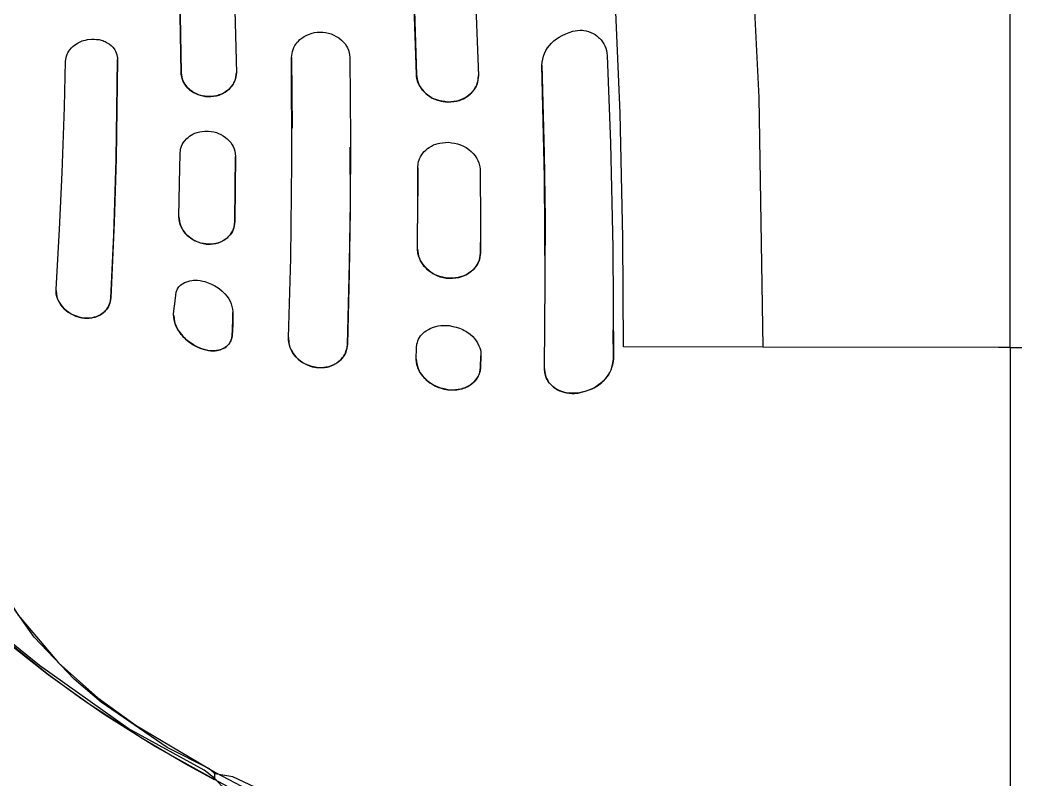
# Model space of a CAD drawing. Header units: inches. Extents: x 5931 to 10048, y 0 to 3185.
# Drawn here: x 7215.43 to 7221.89, y 950.05 to 954.96 of the extents above; entities that cross this region are included whole.
import ezdxf

# ---------------------------------------------------------------- set-up
doc = ezdxf.new("R2010")
doc.units = ezdxf.units.IN
doc.header["$LTSCALE"] = 48
doc.header["$MEASUREMENT"] = 0
doc.linetypes.add('DASHDOT2', pattern=[0.5, 0.25, -0.125, 0, -0.125])
for name, color, linetype in [('A-Eqpm-NIC', 8, 'DASHDOT2'), ('A-Flor-Case-Full Height', 8, 'Continuous'), ('A-Flor-Pattern', 8, 'Continuous')]:
    doc.layers.add(name, color=color, linetype=linetype)

# ---------------------------------------------------------------- blocks, each defined once
blk = doc.blocks.new('Precor_r815')
for p, q in [((5.7718, 53.0204), (5.7718, 53.0203)), ((3.0293, 52.9818), (3.0293, 52.9818)), ((5.3602, 52.9307), (5.3602, 52.9306)), ((3.839, 52.9193), (3.839, 52.9192)), ((3.6365, 52.735), (3.6365, 52.735)), ((5.0091, 52.3683), (5.0091, 52.3683)), ((5.0142, 51.9292), (5.0142, 51.9292)), ((3.4261, 51.7201), (3.4261, 51.72)), ((5.8152, 51.4195), (5.8152, 51.4194)), ((6.0025, 51.2854), (6.0025, 51.2853)), ((5.0305, 51.1686), (5.0305, 51.1685)), ((4.286, 51.1062), (4.286, 51.1062)), ((5.2336, 51.079), (5.2336, 51.0789)), ((2.5662, 51.0068), (2.5662, 51.0068)), ((3.4225, 51.0308), (3.4225, 51.0308)), ((3.0119, 50.9436), (3.0119, 50.9436)), ((3.4246, 50.9547), (3.4246, 50.9547)), ((4.4851, 50.9512), (4.4851, 50.9511)), ((3.6374, 50.8023), (3.6374, 50.8022)), ((2.7948, 50.7802), (2.7948, 50.7801))]:
    blk.add_line(p, q)
for points in [[(0, 51.0856), (0, 57.7056)], [(2.1353, 57.5131), (1.9766, 56.6819), (1.9114, 56.2636), (1.8057, 55.4232), (1.726, 54.5798), (1.6803, 53.9313), (1.6258, 52.7644), (1.6, 51.0889)], [(5.1439, 48.1898), (5.2111, 48.2469), (5.7027, 48.5261), (6.2765, 48.95), (6.4816, 49.1212)], [(5.144, 48.2211), (5.1769, 48.2546), (5.4508, 48.3978), (5.8771, 48.7036), (6.0517, 48.8574), (6.3118, 49.1398), (6.5563, 49.499), (6.6906, 49.7638), (6.8459, 50.1876), (6.9095, 50.4343), (6.9756, 50.8092), (7.0277, 51.4829), (7.0467, 54.6051), (7.0381, 54.835), (6.9996, 55.1244), (6.8993, 55.4696), (6.7953, 55.6951), (6.5962, 55.9964), (6.4669, 56.1425), (6.2292, 56.3498), (6.0205, 56.4849), (5.5602, 56.6984), (5.4924, 56.7078)], [(5.4203, 56.5649), (5.6659, 56.473), (5.9079, 56.3593), (6.1615, 56.1924), (6.3055, 56.0672), (6.471, 55.8835), (6.6475, 55.6135), (6.742, 55.4103), (6.8133, 55.1976), (6.8617, 54.9791), (6.9015, 54.5125), (6.9374, 51.5698), (6.9305, 51.166), (6.9033, 50.7747), (6.8523, 50.4004), (6.7683, 50.0408), (6.686, 49.8031), (6.5421, 49.4965), (6.4136, 49.2873), (6.1535, 48.9682), (5.8993, 48.7325), (5.6525, 48.5472), (5.1394, 48.2311)], [(3.541, 54.8543), (3.4908, 54.0786), (3.4581, 53.4314), (3.439, 52.9133)], [(3.839, 52.9193), (3.8573, 53.4865), (3.883, 54.0538), (3.9279, 54.8102)], [(3.9279, 54.8101), (3.8834, 54.0544), (3.855, 53.4239), (3.839, 52.9192)], [(5.0597, 54.448), (5.0396, 54.0439), (5.0157, 53.4372), (5.004, 52.9311)], [(5.3602, 52.9307), (5.3665, 53.3154), (5.3806, 53.7962), (5.4053, 54.3729)], [(5.4053, 54.3728), (5.3806, 53.7964), (5.3665, 53.3156), (5.3602, 52.9306)], [(2.523, 52.6598), (2.5516, 53.3934), (2.5746, 53.8127), (2.6011, 54.232)], [(2.829, 53.2107), (2.7974, 53.2159), (2.7816, 53.2172), (2.7658, 53.217), (2.7579, 53.2163), (2.7421, 53.2134), (2.7266, 53.209), (2.7115, 53.2031), (2.6979, 53.1962), (2.685, 53.1883), (2.6729, 53.1792), (2.6615, 53.1691), (2.6561, 53.1637), (2.6461, 53.152), (2.637, 53.1396), (2.629, 53.1264), (2.6218, 53.112), (2.6159, 53.097), (2.6112, 53.0816), (2.608, 53.0655), (2.6058, 53.0479)], [(3.0293, 52.9818), (3.0263, 53.0024), (3.0226, 53.0228), (3.0177, 53.0427), (3.011, 53.062), (3.0021, 53.0805), (2.9914, 53.0981), (2.9791, 53.1147), (2.9653, 53.1306), (2.9502, 53.1455), (2.934, 53.159), (2.9169, 53.1711), (2.8966, 53.1827), (2.8746, 53.1931), (2.852, 53.2022), (2.829, 53.2107)], [(4.6463, 53.0339), (4.6435, 53.0617), (4.641, 53.0754), (4.6373, 53.0887), (4.6322, 53.1015), (4.6258, 53.1139), (4.6182, 53.1256), (4.6119, 53.1341), (4.6025, 53.1449), (4.5924, 53.155), (4.5814, 53.1642), (4.5659, 53.1751), (4.5521, 53.1829), (4.5377, 53.1895), (4.5146, 53.1974), (4.4977, 53.2012), (4.4806, 53.2036), (4.4634, 53.2045), (4.4452, 53.2039), (4.4267, 53.2017), (4.4086, 53.1977), (4.3909, 53.1921), (4.3739, 53.185), (4.3577, 53.1763), (4.3423, 53.1662), (4.3249, 53.1517), (4.3125, 53.1389), (4.3014, 53.1249), (4.2917, 53.1099), (4.2858, 53.0988), (4.2796, 53.0839), (4.2748, 53.0684), (4.2718, 53.0526), (4.2702, 53.0334)], [(5.9405, 53.1579), (5.9241, 53.1572), (5.9078, 53.1561), (5.8917, 53.154), (5.8838, 53.1524), (5.8759, 53.1503), (5.8682, 53.1478), (5.8605, 53.1449), (5.853, 53.1415), (5.8457, 53.1377), (5.8386, 53.1336), (5.8251, 53.1242), (5.8137, 53.1144), (5.8034, 53.1037), (5.7943, 53.0919), (5.7902, 53.0856), (5.7852, 53.0767), (5.78, 53.0651), (5.776, 53.0529), (5.7734, 53.0404), (5.7726, 53.0339), (5.7718, 53.0204)], [(6.1078, 53.0085), (6.1043, 53.0324), (6.1016, 53.0441), (6.0979, 53.0555), (6.0929, 53.0663), (6.0868, 53.0767), (6.0799, 53.0866), (6.0697, 53.0986), (6.0606, 53.1077), (6.0509, 53.1161), (6.0406, 53.1238), (6.0277, 53.1321), (6.0142, 53.1393), (6.0002, 53.1452), (5.993, 53.1477), (5.9798, 53.1514), (5.9668, 53.154), (5.9405, 53.1579)], [(2.6058, 53.0479), (2.5842, 52.4578), (2.5698, 51.7548), (2.5662, 51.0068)], [(4.2702, 53.0334), (4.2653, 52.4867), (4.2675, 52.0084), (4.2738, 51.5875), (4.286, 51.1062)], [(4.6463, 53.0339), (4.6433, 52.5591)], [(4.6671, 51.1527), (4.6525, 51.6867), (4.6442, 52.3299), (4.6463, 53.0339)], [(5.7718, 53.0204), (5.781, 52.3528), (5.7937, 51.9254), (5.8152, 51.4195)], [(5.8152, 51.4194), (5.7968, 51.8421), (5.781, 52.3502), (5.7718, 53.0203)], [(6.1696, 51.4776), (6.1472, 51.8783), (6.1296, 52.2618), (6.1148, 52.6994), (6.1078, 53.0085)], [(3.0119, 50.9436), (3.007, 51.528), (3.012, 52.2278), (3.0293, 52.9818)], [(3.0293, 52.9818), (3.0141, 52.3924), (3.0081, 51.9506), (3.0092, 51.5877)], [(5.004, 52.9311), (5.0068, 52.905), (5.0092, 52.8922), (5.0128, 52.8797), (5.0177, 52.8677), (5.0238, 52.8561), (5.0309, 52.8451), (5.037, 52.8372), (5.0458, 52.8271), (5.0554, 52.8177), (5.0657, 52.8091), (5.0742, 52.803), (5.0869, 52.7952), (5.1002, 52.7885), (5.114, 52.7829), (5.1329, 52.7772), (5.1489, 52.774), (5.1651, 52.7722), (5.1776, 52.7717), (5.1901, 52.772), (5.2074, 52.7737), (5.2244, 52.7769), (5.2411, 52.7815), (5.2579, 52.7879), (5.2743, 52.796), (5.2898, 52.8055), (5.3042, 52.8166), (5.3167, 52.8283), (5.3279, 52.8411), (5.3377, 52.855), (5.3473, 52.8729), (5.3528, 52.8868), (5.3569, 52.9011), (5.3597, 52.9195), (5.3602, 52.9307)], [(5.3602, 52.9306), (5.3568, 52.9046), (5.3541, 52.8919), (5.3503, 52.8796), (5.3451, 52.8677), (5.3387, 52.8563), (5.3313, 52.8455), (5.3239, 52.8362), (5.3159, 52.8275), (5.3059, 52.818), (5.2953, 52.8094), (5.2799, 52.7991), (5.2662, 52.7917), (5.2519, 52.7854), (5.2372, 52.7802), (5.2205, 52.7759), (5.2036, 52.7731), (5.1865, 52.7717), (5.169, 52.7718), (5.1509, 52.7736), (5.1331, 52.7771), (5.1156, 52.7822), (5.1071, 52.7855), (5.0914, 52.7927), (5.0765, 52.8014), (5.0625, 52.8116), (5.047, 52.8257), (5.0364, 52.8378), (5.0271, 52.8509), (5.0192, 52.8649), (5.0146, 52.875), (5.0099, 52.8885), (5.0065, 52.9023), (5.0043, 52.9199), (5.004, 52.931)], [(3.6365, 52.735), (3.6175, 52.7364), (3.5986, 52.7384), (3.5799, 52.7415), (3.5617, 52.7463), (3.5528, 52.7495), (3.5354, 52.7574), (3.5189, 52.7671), (3.5035, 52.7785), (3.4901, 52.7904), (3.4779, 52.8035), (3.4671, 52.8178), (3.4622, 52.8254), (3.4562, 52.8363), (3.4496, 52.851), (3.4445, 52.8663), (3.4411, 52.882), (3.44, 52.8914), (3.439, 52.9133)], [(3.439, 52.9133), (3.4417, 52.8842), (3.4441, 52.8699), (3.4478, 52.8559), (3.4531, 52.8424), (3.4597, 52.8294), (3.4675, 52.8171), (3.4788, 52.8025), (3.4889, 52.7916), (3.4998, 52.7816), (3.5115, 52.7724), (3.5252, 52.7633), (3.5396, 52.7555), (3.5546, 52.7489), (3.5707, 52.7438), (3.5798, 52.7416), (3.5985, 52.7384), (3.6174, 52.7364), (3.6365, 52.735)], [(3.6365, 52.735), (3.6564, 52.7376), (3.6761, 52.7407), (3.6955, 52.745), (3.7144, 52.751), (3.7236, 52.7549), (3.7414, 52.764), (3.7583, 52.775), (3.7742, 52.7876), (3.7882, 52.801), (3.8009, 52.8157), (3.812, 52.8315), (3.817, 52.8398), (3.8232, 52.8519), (3.8298, 52.8682), (3.8347, 52.885), (3.8365, 52.8935), (3.8382, 52.9065), (3.839, 52.9193)], [(3.839, 52.9192), (3.8345, 52.8884), (3.8311, 52.8733), (3.8263, 52.8587), (3.82, 52.8447), (3.8122, 52.8313), (3.8033, 52.8185), (3.7903, 52.8032), (3.7787, 52.7917), (3.7663, 52.7811), (3.7531, 52.7715), (3.7375, 52.7619), (3.7212, 52.7537), (3.7042, 52.747), (3.6955, 52.7443), (3.6804, 52.7407), (3.6659, 52.7383), (3.6365, 52.735)], [(2.5, 51.0915), (2.5048, 51.8228), (2.5229, 52.6594)], [(4.6431, 52.5593), (4.6431, 52.5591)], [(5.3678, 52.3881), (5.3645, 52.4135), (5.3619, 52.426), (5.3582, 52.4381), (5.3532, 52.4498), (5.347, 52.461), (5.3397, 52.4716), (5.3249, 52.4889), (5.3153, 52.4977), (5.3063, 52.5049), (5.2968, 52.5115), (5.2844, 52.5187), (5.2715, 52.5249), (5.2581, 52.53), (5.2397, 52.5352), (5.2241, 52.5381), (5.2083, 52.5396), (5.1836, 52.5395), (5.1662, 52.5376), (5.1491, 52.5342), (5.1323, 52.5292), (5.1199, 52.5245), (5.1037, 52.5168), (5.0884, 52.5076), (5.0739, 52.4971), (5.0638, 52.4884), (5.0515, 52.4759), (5.0404, 52.4621), (5.0307, 52.4473), (5.0248, 52.4363), (5.0184, 52.4214), (5.0136, 52.4059), (5.0105, 52.3901), (5.0091, 52.3683)], [(3.633, 52.4647), (3.6128, 52.4618), (3.5929, 52.4584), (3.5733, 52.4538), (3.5542, 52.4474), (3.5358, 52.439), (3.5183, 52.4286), (3.5018, 52.4165), (3.4866, 52.4031), (3.4728, 52.3885), (3.4605, 52.3727), (3.4498, 52.3557), (3.4435, 52.3432), (3.4368, 52.3264), (3.4319, 52.3091), (3.4301, 52.3003), (3.4285, 52.287), (3.4279, 52.2744)], [(3.8311, 52.2927), (3.8279, 52.3215), (3.8252, 52.3356), (3.8223, 52.346), (3.82, 52.3527), (3.8141, 52.3659), (3.807, 52.3785), (3.7987, 52.3904), (3.7894, 52.4016), (3.7792, 52.4121), (3.7682, 52.4217), (3.7565, 52.4305), (3.743, 52.439), (3.7287, 52.4464), (3.7139, 52.4524), (3.698, 52.4572), (3.6889, 52.4592), (3.6705, 52.4619), (3.6518, 52.4636), (3.633, 52.4647)], [(4.286, 51.1062), (4.2725, 51.6529), (4.2667, 52.0628), (4.2677, 52.4312)], [(5.0142, 51.9292), (5.0109, 52.1633), (5.0091, 52.3683)], [(5.0091, 52.3683), (5.0109, 52.1634), (5.0142, 51.9292)], [(5.3747, 51.9639), (5.3705, 52.1901), (5.3678, 52.3881)], [(3.8318, 51.7466), (3.8306, 52.0931), (3.8311, 52.2927)], [(3.8311, 52.2926), (3.8307, 52.1025)], [(3.4279, 52.2744), (3.4262, 51.923), (3.4261, 51.7201)], [(5.0142, 51.9292), (5.0176, 51.9032), (5.0203, 51.8905), (5.0242, 51.8781), (5.0294, 51.8662), (5.0359, 51.8547), (5.0434, 51.8439), (5.0518, 51.8339), (5.061, 51.8245), (5.0708, 51.816), (5.0814, 51.8084), (5.0931, 51.8013), (5.112, 51.7923), (5.1252, 51.7877), (5.1356, 51.7849), (5.1505, 51.782), (5.1656, 51.7804), (5.1807, 51.78), (5.2006, 51.7813), (5.2169, 51.7838), (5.2329, 51.7877), (5.2571, 51.7963), (5.2736, 51.8042), (5.2893, 51.8135), (5.3041, 51.8242), (5.3182, 51.8364), (5.331, 51.8498), (5.3426, 51.8645), (5.3527, 51.8802), (5.3608, 51.896), (5.3672, 51.9124), (5.3717, 51.9294), (5.374, 51.9467), (5.3747, 51.9639)], [(5.3747, 51.9638), (5.3717, 51.935), (5.3691, 51.9209), (5.3653, 51.9072), (5.3569, 51.8875), (5.3498, 51.875), (5.3417, 51.8631), (5.3318, 51.8506), (5.3209, 51.839), (5.3093, 51.8283), (5.2927, 51.8158), (5.2815, 51.8086), (5.2697, 51.8021), (5.2534, 51.7947), (5.2364, 51.7887), (5.2183, 51.784), (5.1999, 51.7811), (5.1813, 51.7799), (5.172, 51.78), (5.154, 51.7815), (5.1362, 51.7847), (5.1188, 51.7898), (5.0989, 51.7981), (5.0849, 51.806), (5.0717, 51.8152), (5.0596, 51.8258), (5.0517, 51.8339), (5.0425, 51.8451), (5.0345, 51.8573), (5.0277, 51.8701), (5.0225, 51.8827), (5.0186, 51.8954), (5.0151, 51.915), (5.0142, 51.9292)], [(3.4261, 51.72), (3.4261, 51.7922)], [(3.4261, 51.7201), (3.4296, 51.6917), (3.4324, 51.6778), (3.4364, 51.6643), (3.442, 51.6513), (3.4489, 51.6388), (3.4569, 51.627), (3.4735, 51.6078), (3.4841, 51.5979), (3.5047, 51.5826), (3.5186, 51.5745), (3.5331, 51.5676), (3.5482, 51.5619), (3.5688, 51.5561), (3.5863, 51.553), (3.6041, 51.5513), (3.6316, 51.5514), (3.6509, 51.5536), (3.6699, 51.5573), (3.6886, 51.5627), (3.7075, 51.57), (3.7261, 51.5791), (3.7437, 51.5899), (3.7602, 51.6023), (3.7752, 51.6158), (3.7888, 51.6308), (3.8009, 51.647), (3.8133, 51.6681), (3.8208, 51.6851), (3.8265, 51.7028), (3.8301, 51.7209), (3.8318, 51.7466)], [(3.8318, 51.7465), (3.8282, 51.7153), (3.8252, 51.7001), (3.8208, 51.6852), (3.8149, 51.6708), (3.8075, 51.657), (3.7989, 51.6439), (3.7863, 51.6277), (3.7747, 51.6154), (3.7623, 51.604), (3.7452, 51.5909), (3.7332, 51.5832), (3.7208, 51.5762), (3.7036, 51.5683), (3.6858, 51.5617), (3.6662, 51.5564), (3.6463, 51.5528), (3.6262, 51.5511), (3.6059, 51.5511), (3.5854, 51.553), (3.5652, 51.5569), (3.5455, 51.5627), (3.5359, 51.5664), (3.5186, 51.5745), (3.5021, 51.5842), (3.4868, 51.5956), (3.4701, 51.6112), (3.459, 51.6244), (3.4515, 51.6349), (3.445, 51.646), (3.4378, 51.661), (3.4327, 51.6753), (3.4291, 51.6899), (3.4268, 51.7048), (3.4261, 51.72)], [(5.208, 51.5293), (5.1635, 51.5109), (5.1422, 51.5002), (5.1221, 51.4876), (5.1125, 51.4805), (5.0946, 51.4646), (5.0782, 51.4469), (5.0634, 51.4277), (5.0534, 51.4122), (5.0447, 51.3961), (5.0375, 51.3793), (5.0324, 51.3619), (5.0291, 51.344), (5.0275, 51.3257), (5.0269, 51.3072), (5.0277, 51.2376), (5.0305, 51.1686)], [(5.3925, 51.4566), (5.3891, 51.4685), (5.387, 51.4742), (5.3843, 51.4802), (5.3802, 51.4869), (5.3753, 51.4933), (5.3698, 51.4992), (5.3649, 51.5038), (5.3567, 51.5105), (5.3479, 51.5165), (5.3387, 51.5217), (5.3309, 51.5253), (5.3184, 51.53), (5.3054, 51.5336), (5.2922, 51.5361), (5.2812, 51.5373), (5.2724, 51.5378), (5.2549, 51.5375), (5.2375, 51.5357), (5.2203, 51.5324), (5.208, 51.5293)], [(5.4095, 51.3106), (5.4057, 51.3506), (5.4024, 51.3798), (5.3925, 51.4566)], [(6.0025, 51.2854), (6.0202, 51.2904), (6.0377, 51.296), (6.0547, 51.3025), (6.0711, 51.3105), (6.0865, 51.3202), (6.101, 51.3314), (6.1144, 51.3439), (6.1268, 51.3576), (6.1381, 51.3723), (6.1479, 51.3879), (6.1561, 51.4044), (6.1605, 51.4154), (6.1648, 51.4292), (6.1679, 51.4433), (6.1695, 51.4575), (6.1696, 51.4776)], [(6.1684, 51.4684), (6.1665, 51.4434), (6.1647, 51.431), (6.1616, 51.4183), (6.1593, 51.4113), (6.1533, 51.3974), (6.146, 51.3841), (6.1376, 51.3714), (6.1275, 51.3583), (6.1164, 51.3461), (6.1044, 51.3346), (6.0912, 51.3238), (6.0761, 51.3134), (6.06, 51.3043), (6.0432, 51.2968), (6.0346, 51.2937), (6.0197, 51.2894), (6.0025, 51.2853)], [(5.8152, 51.4195), (5.8195, 51.3941), (5.8226, 51.3817), (5.8257, 51.3726), (5.831, 51.361), (5.8375, 51.3499), (5.8451, 51.3395), (5.8536, 51.3298), (5.8628, 51.321), (5.8727, 51.3131), (5.8832, 51.306), (5.8976, 51.2982), (5.91, 51.293), (5.9228, 51.2888), (5.9359, 51.2857), (5.9502, 51.2835), (5.9647, 51.2824), (5.9793, 51.2826), (5.9865, 51.2832), (6.0025, 51.2854)], [(6.0025, 51.2853), (5.9865, 51.284), (5.9705, 51.2832), (5.9547, 51.2833), (5.939, 51.2849), (5.9311, 51.2864), (5.9158, 51.2907), (5.9009, 51.2965), (5.8868, 51.3038), (5.8745, 51.3117), (5.8631, 51.3207), (5.8527, 51.3308), (5.8479, 51.3362), (5.8415, 51.3443), (5.8341, 51.3554), (5.8279, 51.3672), (5.823, 51.3795), (5.82, 51.3899), (5.818, 51.3996), (5.8152, 51.4194)], [(5.0305, 51.1685), (5.0293, 51.2013), (5.0281, 51.226), (5.0262, 51.2575), (5.0256, 51.2731), (5.0256, 51.2909), (5.0262, 51.3039), (5.0274, 51.3212)], [(5.2336, 51.079), (5.2573, 51.0915), (5.2806, 51.1046), (5.3029, 51.119), (5.3135, 51.1269), (5.3237, 51.1353), (5.3334, 51.1442), (5.3427, 51.1537), (5.3515, 51.1636), (5.3598, 51.174), (5.3677, 51.1848), (5.382, 51.2074), (5.39, 51.2224), (5.397, 51.2378), (5.4025, 51.2537), (5.4046, 51.2618), (5.407, 51.2747), (5.4083, 51.2866), (5.4095, 51.3106)], [(5.4085, 51.3019), (5.4062, 51.2762), (5.4044, 51.2635), (5.401, 51.2492), (5.3978, 51.2393), (5.394, 51.2297), (5.3895, 51.2203), (5.3792, 51.202), (5.3674, 51.1844), (5.3503, 51.1627), (5.3412, 51.1524), (5.3317, 51.1426), (5.3217, 51.1332), (5.3113, 51.1244), (5.3005, 51.1162), (5.2832, 51.1048), (5.267, 51.0957), (5.2336, 51.0789)], [(2.5662, 51.0068), (2.5666, 51.2043)], [(3.6277, 51.2328), (3.6052, 51.2278), (3.583, 51.2222), (3.5613, 51.2153), (3.5508, 51.2111), (3.5404, 51.2064), (3.5302, 51.2011), (3.5204, 51.1953), (3.5108, 51.1889), (3.5016, 51.182), (3.4926, 51.1747), (3.476, 51.1587), (3.4643, 51.1454), (3.4537, 51.1313), (3.4444, 51.1163), (3.4353, 51.0977), (3.4301, 51.0837), (3.4262, 51.0694), (3.4237, 51.0548), (3.423, 51.0471), (3.4225, 51.0308)], [(3.8394, 51.083), (3.836, 51.1083), (3.8334, 51.1206), (3.8307, 51.1297), (3.8259, 51.1414), (3.8199, 51.1526), (3.8129, 51.1632), (3.8049, 51.1731), (3.7962, 51.1824), (3.7868, 51.1909), (3.7768, 51.1986), (3.7625, 51.2078), (3.7498, 51.2145), (3.7366, 51.2201), (3.7231, 51.2248), (3.7149, 51.2272), (3.6984, 51.2309), (3.6816, 51.2333), (3.6647, 51.2344), (3.6539, 51.2344), (3.6277, 51.2328)], [(4.4851, 50.9512), (4.5038, 50.9556), (4.5223, 50.9606), (4.5404, 50.9667), (4.5578, 50.9743), (4.5743, 50.9839), (4.5898, 50.9951), (4.6043, 51.0078), (4.6177, 51.0218), (4.6299, 51.037), (4.6407, 51.0532), (4.6499, 51.0704), (4.6554, 51.0834), (4.6612, 51.1011), (4.6651, 51.1192), (4.667, 51.1376), (4.6671, 51.1527)], [(4.6671, 51.1526), (4.6641, 51.1198), (4.6614, 51.1037), (4.6572, 51.088), (4.6513, 51.0728), (4.6439, 51.0582), (4.6352, 51.0443), (4.6278, 51.034), (4.6165, 51.0204), (4.6042, 51.0079), (4.5909, 50.9963), (4.5761, 50.9853), (4.5596, 50.9752), (4.5423, 50.9667), (4.5243, 50.96), (4.5128, 50.9568), (4.4851, 50.9511)], [(5.0305, 51.1686), (5.0341, 51.1488), (5.0366, 51.1391), (5.04, 51.1297), (5.0432, 51.1229), (5.0484, 51.1142), (5.0545, 51.1061), (5.0612, 51.0987), (5.0681, 51.0924), (5.0755, 51.0867), (5.0834, 51.0816), (5.0896, 51.0782), (5.0985, 51.0741), (5.1078, 51.0707), (5.1173, 51.0679), (5.133, 51.0648), (5.1478, 51.0634), (5.1626, 51.0634), (5.1773, 51.0646), (5.1887, 51.0665), (5.2038, 51.07), (5.2336, 51.079)], [(5.2336, 51.0789), (5.2174, 51.0739), (5.2011, 51.0694), (5.1847, 51.0658), (5.1688, 51.0637), (5.1549, 51.0632), (5.141, 51.0638), (5.1271, 51.0657), (5.1203, 51.0671), (5.1095, 51.0701), (5.0989, 51.0738), (5.0888, 51.0785), (5.0792, 51.0841), (5.0701, 51.0907), (5.0617, 51.0983), (5.0541, 51.1066), (5.0507, 51.1111), (5.0454, 51.1191), (5.0409, 51.1276), (5.0372, 51.1365), (5.0338, 51.1483), (5.0305, 51.1685)], [(0, 51.0856), (-0.0352, 51.0855), (-0.0754, 51.0856)], [(0, 51.0856), (0.0754, 51.0856)], [(0, 51.0856), (0, 46.8594)], [(0.0754, 51.0856), (1.6, 51.0889)], [(1.6, 51.0889), (2.5, 51.0915)], [(3.8407, 51.0083), (3.8394, 51.083)], [(4.4851, 50.9511), (4.4677, 50.9506), (4.4504, 50.9506), (4.4332, 50.9516), (4.4163, 50.9543), (4.4079, 50.9563), (4.3914, 50.9618), (4.3755, 50.969), (4.3604, 50.9777), (4.3472, 50.9871), (4.335, 50.9977), (4.3239, 51.0094), (4.3187, 51.0157), (4.312, 51.025), (4.3042, 51.0377), (4.2978, 51.0511), (4.2929, 51.0651), (4.2902, 51.0761), (4.2884, 51.086), (4.286, 51.1062)], [(4.286, 51.1062), (4.2903, 51.0783), (4.2934, 51.0647), (4.2966, 51.0547), (4.2991, 51.0482), (4.3053, 51.0356), (4.3128, 51.0236), (4.3214, 51.0123), (4.3308, 51.0019), (4.3411, 50.9922), (4.3521, 50.9835), (4.3669, 50.9738), (4.3735, 50.9702), (4.387, 50.9639), (4.401, 50.9587), (4.4154, 50.9547), (4.4233, 50.953), (4.4392, 50.9506), (4.4552, 50.9495), (4.4712, 50.9499), (4.4851, 50.9512)], [(2.7948, 50.7801), (2.7681, 50.787), (2.7417, 50.7947), (2.716, 50.8039), (2.7035, 50.8093), (2.6913, 50.8154), (2.6736, 50.826), (2.6623, 50.8338), (2.6514, 50.8423), (2.641, 50.8514), (2.631, 50.8611), (2.6216, 50.8713), (2.6108, 50.8844), (2.5993, 50.9008), (2.5893, 50.9182), (2.5813, 50.9363), (2.5757, 50.9537), (2.5718, 50.9711), (2.5662, 51.0068)], [(2.5662, 51.0068), (2.5728, 50.9675), (2.5775, 50.9483), (2.5822, 50.9343), (2.586, 50.9251), (2.5952, 50.9075), (2.606, 50.8907), (2.6184, 50.875), (2.6321, 50.8602), (2.647, 50.8465), (2.6628, 50.834), (2.6795, 50.8226), (2.6998, 50.811), (2.721, 50.801), (2.7429, 50.7927), (2.7666, 50.786), (2.7948, 50.7802)], [(3.4246, 50.9547), (3.4225, 51.0308)], [(3.4225, 51.0308), (3.4246, 50.9547)], [(3.6374, 50.8023), (3.6596, 50.8078), (3.6815, 50.8138), (3.7029, 50.8212), (3.7133, 50.8255), (3.7235, 50.8304), (3.7334, 50.8359), (3.743, 50.8419), (3.7523, 50.8484), (3.7701, 50.8628), (3.7863, 50.8789), (3.7985, 50.893), (3.8094, 50.9081), (3.819, 50.924), (3.8239, 50.9335), (3.8283, 50.9434), (3.8334, 50.9575), (3.8372, 50.972), (3.8397, 50.9868), (3.8407, 51.0083)], [(3.8407, 51.0082), (3.8368, 50.9758), (3.8335, 50.9599), (3.8288, 50.9445), (3.8225, 50.9297), (3.8146, 50.9155), (3.8055, 50.902), (3.7919, 50.8851), (3.7796, 50.8721), (3.7664, 50.8599), (3.7523, 50.8488), (3.7346, 50.8367), (3.7159, 50.8263), (3.6963, 50.8176), (3.6863, 50.8139), (3.6726, 50.8098), (3.6609, 50.807), (3.6374, 50.8022)], [(3.0119, 50.9436), (3.0085, 50.9146), (3.0057, 50.9004), (3.0028, 50.8899), (2.9975, 50.8764), (2.9908, 50.8634), (2.9827, 50.8511), (2.9737, 50.8397), (2.9641, 50.8296), (2.9538, 50.8204), (2.9428, 50.812), (2.9274, 50.8024), (2.9141, 50.7957), (2.9003, 50.7901), (2.886, 50.7854), (2.8694, 50.7814), (2.8525, 50.7787), (2.8354, 50.7775), (2.817, 50.7779), (2.7948, 50.7801)], [(2.7948, 50.7802), (2.814, 50.7791), (2.8332, 50.7787), (2.8522, 50.7793), (2.8711, 50.7818), (2.8805, 50.7838), (2.8989, 50.7893), (2.9167, 50.7968), (2.9336, 50.8061), (2.946, 50.8144), (2.9576, 50.8237), (2.9684, 50.834), (2.9782, 50.8452), (2.987, 50.8574), (2.9946, 50.8704), (2.9978, 50.8771), (3.0019, 50.8875), (3.0059, 50.9012), (3.0086, 50.9152), (3.0119, 50.9436)], [(3.6374, 50.8022), (3.6175, 50.8014), (3.5976, 50.8012), (3.5779, 50.8022), (3.5681, 50.8034), (3.5584, 50.8051), (3.5439, 50.8088), (3.5344, 50.8119), (3.525, 50.8156), (3.5159, 50.8197), (3.507, 50.8244), (3.4984, 50.8295), (3.4883, 50.8365), (3.4769, 50.8456), (3.4664, 50.8556), (3.4568, 50.8665), (3.4482, 50.8783), (3.4408, 50.891), (3.4347, 50.9043), (3.4323, 50.9111), (3.4296, 50.9205), (3.4269, 50.935), (3.4246, 50.9547)], [(3.4246, 50.9547), (3.4285, 50.9282), (3.4314, 50.9153), (3.4343, 50.9058), (3.4395, 50.8936), (3.4459, 50.8819), (3.4535, 50.8708), (3.462, 50.8604), (3.4714, 50.8507), (3.4814, 50.8418), (3.4922, 50.8338), (3.5009, 50.8281), (3.5139, 50.821), (3.5275, 50.8149), (3.5415, 50.8098), (3.5528, 50.8066), (3.5694, 50.803), (3.5862, 50.8008), (3.6031, 50.8), (3.6115, 50.8002), (3.6374, 50.8023)], [(5.1459, 48.1826), (5.5321, 48.4077), (5.8514, 48.6152), (6.0181, 48.7339), (6.2277, 48.8941), (6.5369, 49.1539), (6.7432, 49.3452), (6.8611, 49.4623), (7.0244, 49.636), (7.2122, 49.8564), (7.3302, 50.0098), (7.4542, 50.189), (7.5314, 50.3152)], [(5.1454, 48.1818), (5.33, 48.2877), (5.6129, 48.4602), (5.9495, 48.6853), (6.22, 48.8873), (6.4465, 49.0738), (6.6957, 49.2981), (6.843, 49.4424), (7.0251, 49.6357), (7.1192, 49.7421), (7.2207, 49.8678)], [(5.1394, 48.2312), (4.7148, 48.0007), (4.1721, 47.7354), (3.5773, 47.4887), (3.2808, 47.3825), (2.6829, 47.1996), (2.3799, 47.1215), (1.8065, 47.0001), (1.4046, 46.9345), (0.9239, 46.8816), (0.7207, 46.8694), (0, 46.8594)], [(0, 46.8507), (0.7211, 46.86), (0.9244, 46.872), (1.4057, 46.9246), (1.8081, 46.9899), (2.382, 47.1111), (2.9861, 47.2757), (3.2841, 47.3708), (3.6179, 47.4935), (4.2886, 47.7648), (4.4348, 47.8316), (4.5771, 47.9118), (4.8843, 48.1333), (5.0277, 48.2027), (5.1439, 48.2212)], [(5.1394, 48.2311), (5.1439, 48.2212)], [(5.1439, 48.1898), (5.1439, 48.2212)], [(0, 46.8176), (0.4336, 46.8208), (0.8636, 46.8386), (1.3719, 46.8884), (1.7074, 46.9395), (2.3467, 47.071), (2.6927, 47.1593), (3.1036, 47.281), (3.4078, 47.3839), (3.9434, 47.5879), (4.1379, 47.6747), (4.575, 47.8898), (4.9071, 48.0221), (5.0403, 48.0938), (5.0967, 48.1381), (5.1439, 48.1898)], [(0, 46.8033), (0.571, 46.8087), (0.9961, 46.8323), (1.2751, 46.8623), (1.8294, 46.9503), (2.1408, 47.013), (2.6246, 47.1304), (2.9733, 47.2304), (3.3186, 47.3425), (3.6622, 47.4677), (4.0014, 47.6057), (4.3364, 47.7571), (4.8257, 48.0067), (5.1459, 48.1826)], [(5.1459, 48.1826), (5.1439, 48.1898)], [(5.1455, 48.1817), (5.1459, 48.1826)]]:
    blk.add_lwpolyline(points)
blk = doc.blocks.new('floor pattern 1st floor')
at = {"layer": 'A-Flor-Pattern'}
h = blk.add_hatch(dxfattribs=at)
h.set_pattern_fill('WOODS_BOARD_WIDE', color=256, scale=3, pattern_type=2)
h.set_pattern_definition([(0, (2343, 1229.155), (0, 6), []), (90, (2343, 1229.155), (-12, 12), [6, -42]), (90, (2367, 1235.155), (-12, 12), [6, -42])])
edge = h.paths.add_edge_path(flags=16)
edge.add_line((2149.545, 1020.6322), (2161.545, 1020.6322))
edge.add_ellipse((2161.545, 1015.6322), major_axis=(-3.5355, -3.5355), ratio=1, start_angle=135, end_angle=225, ccw=False)
edge.add_line((2166.545, 1015.6322), (2166.545, 984.6322))
edge.add_ellipse((2161.545, 984.6322), major_axis=(3.5355, -3.5355), ratio=1, start_angle=315, end_angle=405, ccw=False)
edge.add_line((2161.545, 979.6322), (2156.545, 979.6322))
edge.add_line((2156.545, 979.6322), (2156.545, 955.6322))
edge.add_line((2156.545, 955.6322), (2147.545, 955.6322))
edge.add_line((2147.545, 955.6322), (2126.545, 955.6322))
edge.add_line((2126.545, 955.6322), (2126.545, 995.431))
edge.add_line((2126.545, 995.431), (2126.545, 1010.6322))
edge.add_line((2126.545, 1010.6322), (2144.545, 1010.6322))
edge.add_line((2144.545, 1010.6322), (2144.545, 1015.6322))
edge.add_ellipse((2148.7432, 1016.4341), major_axis=(3.1948, 3.1948), ratio=0.85373, start_angle=38.50713, end_angle=141.49287, ccw=False)
edge = h.paths.add_edge_path(flags=16)
edge.add_ellipse((2192.3469, 952.4341), major_axis=(-3.1924, 3.1924), ratio=0.855373, start_angle=218.45347, end_angle=321.54653, ccw=False)
edge.add_line((2196.545, 951.6322), (2196.5315, 920.2652))
edge.add_ellipse((2191.545, 920.6322), major_axis=(-3.5355, -3.5355), ratio=1, start_angle=45, end_angle=130.79032, ccw=False)
edge.add_line((2191.545, 915.6322), (2186.7141, 915.6322))
edge.add_line((2186.7141, 915.6322), (2186.545, 891.6322))
edge.add_line((2186.545, 891.6322), (2177.545, 891.6322))
edge.add_line((2177.545, 891.6322), (2156.545, 891.6322))
edge.add_line((2156.545, 891.6322), (2156.545, 931.431))
edge.add_line((2156.545, 931.431), (2156.545, 946.6322))
edge.add_line((2156.545, 946.6322), (2174.545, 946.6322))
edge.add_line((2174.545, 946.6322), (2174.545, 951.6322))
edge.add_ellipse((2179.545, 951.6322), major_axis=(3.5355, -3.5355), ratio=1, start_angle=135, end_angle=225, ccw=False)
edge.add_line((2179.545, 956.6322), (2191.545, 956.6322))
edge = h.paths.add_edge_path(flags=16)
edge.add_ellipse((2066.3997, 1141.2807), major_axis=(0, 0.0156), ratio=1, start_angle=270, end_angle=337.73068)
edge.add_line((2066.4056, 1141.2951), (2066.4056, 1141.2867))
edge.add_line((2066.4056, 1141.2867), (2066.4056, 1140.7527))
edge.add_line((2066.4056, 1140.7527), (2066.3997, 1140.7527))
edge.add_line((2066.3997, 1140.7527), (2066.3997, 1140.7072))
edge.add_line((2066.3997, 1140.7072), (2049.1278, 1140.7072))
edge.add_line((2049.1278, 1140.7072), (2045.1001, 1140.7072))
edge.add_line((2045.1001, 1140.7072), (2032.7596, 1140.7072))
edge.add_line((2032.7596, 1140.7072), (2030.3778, 1140.7072))
edge.add_line((2030.3778, 1140.7072), (2028.0028, 1140.7072))
edge.add_line((2028.0028, 1140.7072), (2028.0028, 1140.7527))
edge.add_line((2028.0028, 1140.7527), (2027.9969, 1140.7527))
edge.add_line((2027.9969, 1140.7527), (2027.9969, 1141.2867))
edge.add_line((2027.9969, 1141.2867), (2027.9969, 1141.2951))
edge.add_ellipse((2028.0028, 1141.2807), major_axis=(0, 0.0156), ratio=1, start_angle=22.26932, end_angle=90)
edge.add_line((2027.9872, 1141.2807), (2027.9872, 1140.7072))
edge.add_line((2027.9872, 1140.7072), (2027.9513, 1140.7072))
edge.add_line((2027.9513, 1140.7072), (2027.9513, 1141.2807))
edge.add_line((2027.9513, 1141.2807), (2027.9513, 1141.2867))
edge.add_ellipse((2027.9968, 1141.2867), major_axis=(0.0455, 0), ratio=1, start_angle=90, end_angle=180, ccw=False)
edge.add_line((2027.9968, 1141.3322), (2027.9969, 1141.3322))
edge.add_line((2027.9969, 1141.3322), (2028.0028, 1141.3322))
edge.add_line((2028.0028, 1141.3322), (2033.8793, 1141.3322))
edge.add_line((2033.8793, 1141.3322), (2033.8793, 1141.9057))
edge.add_ellipse((2033.9308, 1141.9057), major_axis=(0.0515, 0), ratio=1, start_angle=90, end_angle=180, ccw=False)
edge.add_line((2033.9308, 1141.9572), (2036.1293, 1141.9572))
edge.add_line((2036.1293, 1141.9572), (2036.1293, 1145.9295))
edge.add_ellipse((2037.8793, 1152.7072), major_axis=(7, 0), ratio=1, start_angle=180, end_angle=255.52249, ccw=False)
edge.add_ellipse((2037.8793, 1152.7072), major_axis=(7, 0), ratio=1, start_angle=0, end_angle=180, ccw=False)
edge.add_ellipse((2037.8793, 1152.7072), major_axis=(7, 0), ratio=1, start_angle=284.47751, end_angle=360, ccw=False)
edge.add_line((2039.6293, 1145.9295), (2039.6293, 1141.9572))
edge.add_line((2039.6293, 1141.9572), (2041.8278, 1141.9572))
edge.add_ellipse((2041.8278, 1141.9057), major_axis=(0.0515, 0), ratio=1, start_angle=360, end_angle=450, ccw=False)
edge.add_line((2041.8793, 1141.9057), (2041.8793, 1141.3322))
edge.add_line((2041.8793, 1141.3322), (2052.5763, 1141.3322))
edge.add_line((2052.5763, 1141.3322), (2052.5763, 1141.9057))
edge.add_ellipse((2052.6278, 1141.9057), major_axis=(0.0515, 0), ratio=1, start_angle=90, end_angle=180, ccw=False)
edge.add_line((2052.6278, 1141.9572), (2054.8263, 1141.9572))
edge.add_line((2054.8263, 1141.9572), (2054.8263, 1145.9295))
edge.add_ellipse((2056.5763, 1152.7072), major_axis=(7, 0), ratio=1, start_angle=180, end_angle=255.52249, ccw=False)
edge.add_ellipse((2056.5763, 1152.7072), major_axis=(7, 0), ratio=1, start_angle=0, end_angle=180, ccw=False)
edge.add_ellipse((2056.5763, 1152.7072), major_axis=(7, 0), ratio=1, start_angle=284.47751, end_angle=360, ccw=False)
edge.add_line((2058.3263, 1145.9295), (2058.3263, 1141.9572))
edge.add_line((2058.3263, 1141.9572), (2060.5248, 1141.9572))
edge.add_ellipse((2060.5248, 1141.9057), major_axis=(0.0515, 0), ratio=1, start_angle=360, end_angle=450, ccw=False)
edge.add_line((2060.5763, 1141.9057), (2060.5763, 1141.3322))
edge.add_line((2060.5763, 1141.3322), (2066.3997, 1141.3322))
edge.add_line((2066.3997, 1141.3322), (2066.4056, 1141.3322))
edge.add_line((2066.4056, 1141.3322), (2066.4057, 1141.3322))
edge.add_ellipse((2066.4057, 1141.2867), major_axis=(0.0455, 0), ratio=1, start_angle=360, end_angle=450, ccw=False)
edge.add_line((2066.4513, 1141.2867), (2066.4513, 1141.2807))
edge.add_line((2066.4513, 1141.2807), (2066.4513, 1140.7072))
edge.add_line((2066.4513, 1140.7072), (2066.4154, 1140.7072))
edge.add_line((2066.4154, 1140.7072), (2066.4154, 1141.2807))
edge = h.paths.add_edge_path(flags=16)
edge.add_ellipse((2444.8292, 1074.381), major_axis=(-118.2279, -0.0387), ratio=0.67080297, start_angle=0, end_angle=360)
h.paths.add_polyline_path([(2248.8, 1035.4972), (2231.2, 1035.4972), (2231.2, 1051.0172), (2248.8, 1051.0172)], flags=16)
h.paths.add_polyline_path([(2082.295, 971.0822), (2080.545, 971.0822), (2080.545, 1020.6322), (2082.295, 1020.6322)], flags=16)
h.paths.add_polyline_path([(2176.17, 1088.7072), (2128.17, 1088.7072), (2128.17, 1056.7072), (2176.17, 1056.7072)], flags=16)
h.paths.add_polyline_path([(2082.795, 1013.3525), (2084.545, 1013.3525), (2084.545, 889.6322), (2082.795, 889.6322)], flags=16)
h.paths.add_polyline_path([(2647.161, 890.6322), (2647.911, 890.6322), (2647.911, 885.0072), (2647.161, 885.0072)], flags=17)
h.paths.add_polyline_path([(2904.9508, 1517.4972), (2903.2, 1517.4972), (2903.2, 1603.9407), (2838.3795, 1603.9407), (2838.3795, 1227.955), (2473.75, 1227.955), (2473.75, 1224.7937), (2343.75, 1224.7937), (2343.75, 1227.955), (2248.295, 1227.955), (2248.295, 1213.6322), (2077.625, 1213.6322), (2077.625, 1355.1322), (2019.625, 1355.1322), (2019.625, 1232.0072), (2025.81, 1232.0072), (2025.81, 1213.6322), (2006.19, 1213.6322), (2006.19, 1226.7572), (1903.615, 1226.7572), (1903.615, 1213.6322), (1889.75, 1213.6322), (1889.75, 1212.8822), (1884.25, 1212.8822), (1884.25, 1252.7572), (1889.75, 1252.7572), (1889.75, 1252.0072), (1902, 1252.0072), (1902, 1420.0072), (1885.75, 1420.0072), (1885.75, 1438.0072), (1751.625, 1438.0072), (1751.625, 1252.7572), (1758.31, 1252.7572), (1758.31, 1212.8822), (1756.81, 1212.8822), (1756.81, 1173.2572), (1347.75, 1173.2572), (1347.75, 1179.2572), (1414.74, 1179.2572), (1414.74, 1233.5072), (1410.74, 1233.5072), (1410.74, 1240.2491), (1356.74, 1240.2491), (1356.74, 1233.5072), (1269.125, 1233.5072), (1269.125, 1173.2572), (980.455, 1173.2572), (980.455, 1209.2072), (835.81, 1209.2072), (835.81, 1173.2572), (707.3769, 1173.2572), (707.3769, 1113.2572), (1275.75, 1113.2572), (1275.75, 1101.2572), (1347.75, 1101.2572), (1347.75, 1113.2572), (1800.625, 1113.2572), (1800.625, 1077.2572), (1858.625, 1077.2572), (1858.625, 1113.2572), (1885.75, 1113.2572), (1885.75, 1158.4572), (2017.2013, 1158.4572), (2017.2013, 1140.7072), (2077.2013, 1140.7072), (2077.2013, 1158.4572), (2176.17, 1158.4572), (2176.17, 1129.5822), (2082.0763, 1129.5822), (2082.0763, 1127.4572), (2027.085, 1127.4572), (2027.085, 1061.4572), (2086.795, 1061.4572), (2086.795, 1056.5822), (2024.71, 1056.5822), (2024.71, 987.1322), (2072.795, 987.1322), (2072.795, 1017.7275), (2080.045, 1017.7275), (2080.045, 890.6322), (2059.8097, 890.6322), (2059.8097, 885.0074), (2386.0006, 885.0072), (2386.0183, 985.8914), (2427.0059, 985.8914), (2427.0059, 986.5101), (2501.0306, 986.5101), (2501.0306, 985.8914), (2542.0183, 985.8914), (2542.0183, 885.0072), (2647.161, 885.0072), (2647.161, 1054.5072), (2790.9145, 1054.5072), (2790.9145, 1108.5072), (2664.9294, 1108.5072), (2664.9294, 1114.5072), (2881.955, 1114.5072), (2881.955, 1158.6276), (2917.955, 1158.6276), (2917.955, 1114.5072), (2978.205, 1114.5072), (2978.205, 1227.955), (2920.8649, 1227.955), (2920.865, 1226.455), (2902.77, 1226.4529), (2902.77, 1231.7029), (2891.52, 1231.7029), (2891.52, 1397.6448), (2882.27, 1397.6448), (2882.27, 1453.0572), (2891.5194, 1453.056), (2902.77, 1453.056), (2902.77, 1457.9972), (2921.23, 1457.9972), (2921.23, 1455.9322), (2978.205, 1455.9322), (2978.205, 1516.5323), (2962.2, 1516.5323), (2962.2, 1517.4972)])
h = blk.add_hatch(dxfattribs=at)
h.set_pattern_fill('NET', color=256, scale=144)
h.set_pattern_definition([(0, (3055.871, 1522.532), (0, 18), []), (90, (3055.871, 1522.532), (-18, 1e-15), [])])
h.paths.add_polyline_path([(1124.625, 1107.2572), (1124.625, 1053.9672), (1130.31, 1053.9672), (1130.31, 1032.5472), (1124.625, 1032.5472), (1124.625, 894.1322), (1128.5, 894.1322), (1128.5006, 893.1322), (1559.51, 893.1322), (1559.51, 893.8393), (1559.51, 895.5573), (1559.385, 1107.2572), (1353.75, 1107.2572), (1353.75, 1095.2572), (1269.75, 1095.2572), (1269.75, 1107.2572)])

msp = doc.modelspace()

# ---------------------------------------------------------------- block references
at = {"layer": 'A-Eqpm-NIC', "xscale": -0.9981457892836261, "yscale": 0.9613000631475188}
msp.add_blockref('Precor_r815', (7221.8187, 903.7386), dxfattribs=at)
at = {"layer": 'A-Flor-Case-Full Height'}
msp.add_blockref('floor pattern 1st floor', (6000, 0), dxfattribs=at)

doc.saveas('drawing.dxf')
